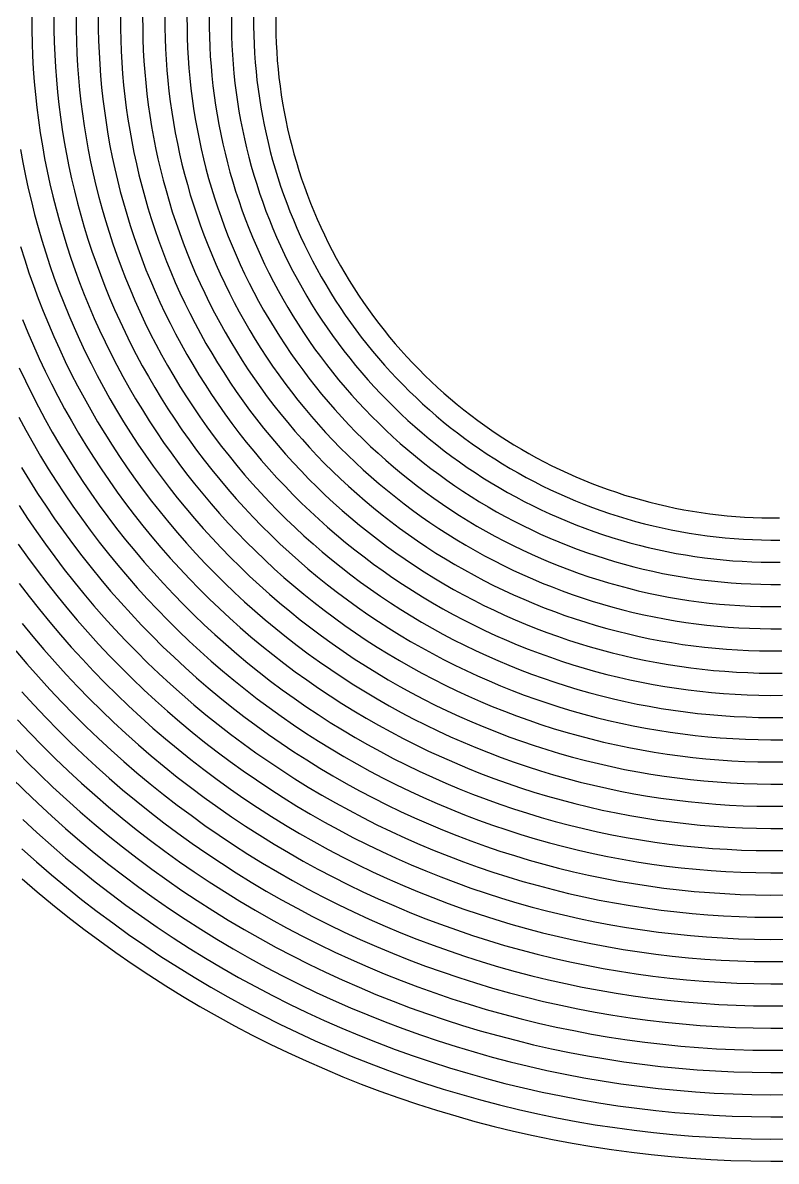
# Model space of a CAD drawing. Header units: metres. Extents: x -94 to 95, y -95 to 94.
# Drawn here: x -61.8 to 0.5, y -94.5 to -0.5 of the extents above; entities that cross this region are included whole.
import ezdxf

# ---------------------------------------------------------------- set-up
doc = ezdxf.new("R2010")
doc.units = ezdxf.units.M

msp = doc.modelspace()

# ---------------------------------------------------------------- linework, layer by layer
at = {"layer": 'SPIRAL'}
for points in [[(-61.083, 0), (-61.079, -1.066), (-61.056, -2.132), (-61.015, -3.198), (-60.955, -4.262), (-60.876, -5.326), (-60.779, -6.388), (-60.663, -7.449), (-60.529, -8.507), (-60.377, -9.563), (-60.205, -10.616), (-60.016, -11.666), (-59.808, -12.713), (-59.582, -13.756), (-59.338, -14.795), (-59.076, -15.829), (-58.795, -16.859), (-58.497, -17.884), (-58.181, -18.904), (-57.847, -19.918), (-57.495, -20.927), (-57.126, -21.929), (-56.739, -22.924), (-56.335, -23.913), (-55.914, -24.895), (-55.476, -25.869), (-55.02, -26.835), (-54.548, -27.794), (-54.059, -28.744), (-53.554, -29.685), (-53.032, -30.618), (-52.494, -31.542), (-51.94, -32.456), (-51.37, -33.36), (-50.784, -34.254), (-50.183, -35.138), (-49.566, -36.012), (-48.934, -36.874), (-48.287, -37.726), (-47.625, -38.566), (-46.949, -39.395), (-46.258, -40.211), (-45.553, -41.016), (-44.834, -41.808), (-44.101, -42.588), (-43.354, -43.354), (-42.595, -44.108), (-41.822, -44.849), (-41.036, -45.575), (-40.238, -46.289), (-39.427, -46.988), (-38.604, -47.673), (-37.77, -48.343), (-36.923, -48.999), (-36.066, -49.64), (-35.197, -50.266), (-34.317, -50.877), (-33.426, -51.472), (-32.526, -52.052), (-31.615, -52.616), (-30.694, -53.164), (-29.764, -53.696), (-28.825, -54.212), (-27.877, -54.712), (-26.92, -55.194), (-25.955, -55.66), (-24.982, -56.109), (-24, -56.542), (-23.012, -56.957), (-22.016, -57.354), (-21.014, -57.735), (-20.005, -58.097), (-18.989, -58.442), (-17.968, -58.77), (-16.941, -59.079), (-15.908, -59.371), (-14.871, -59.644), (-13.829, -59.9), (-12.783, -60.137), (-11.732, -60.356), (-10.678, -60.557), (-9.62, -60.739), (-8.559, -60.902), (-7.496, -61.048), (-6.43, -61.174), (-5.361, -61.282), (-4.292, -61.371), (-3.22, -61.442), (-2.147, -61.494), (-1.074, -61.527), (0, -61.542), (1.074, -61.537)], [(-59.25, 0), (-59.246, -1.034), (-59.224, -2.068), (-59.184, -3.102), (-59.126, -4.134), (-59.05, -5.166), (-58.956, -6.197), (-58.844, -7.225), (-58.714, -8.252), (-58.566, -9.276), (-58.4, -10.297), (-58.216, -11.316), (-58.015, -12.331), (-57.796, -13.343), (-57.559, -14.351), (-57.305, -15.355), (-57.033, -16.354), (-56.744, -17.348), (-56.437, -18.338), (-56.113, -19.321), (-55.772, -20.3), (-55.414, -21.272), (-55.04, -22.237), (-54.648, -23.197), (-54.239, -24.149), (-53.814, -25.094), (-53.373, -26.032), (-52.915, -26.961), (-52.441, -27.883), (-51.95, -28.797), (-51.444, -29.701), (-50.922, -30.597), (-50.385, -31.484), (-49.832, -32.361), (-49.264, -33.229), (-48.681, -34.087), (-48.083, -34.934), (-47.47, -35.771), (-46.842, -36.597), (-46.2, -37.412), (-45.544, -38.216), (-44.874, -39.008), (-44.19, -39.789), (-43.493, -40.558), (-42.782, -41.314), (-42.058, -42.058), (-41.321, -42.789), (-40.572, -43.508), (-39.81, -44.213), (-39.035, -44.905), (-38.249, -45.583), (-37.451, -46.248), (-36.641, -46.898), (-35.82, -47.535), (-34.988, -48.157), (-34.145, -48.764), (-33.292, -49.357), (-32.428, -49.935), (-31.554, -50.497), (-30.671, -51.045), (-29.778, -51.577), (-28.876, -52.093), (-27.964, -52.593), (-27.045, -53.078), (-26.116, -53.546), (-25.18, -53.999), (-24.236, -54.435), (-23.284, -54.854), (-22.325, -55.257), (-21.359, -55.643), (-20.387, -56.012), (-19.408, -56.364), (-18.423, -56.699), (-17.432, -57.017), (-16.435, -57.317), (-15.434, -57.6), (-14.428, -57.866), (-13.417, -58.114), (-12.401, -58.344), (-11.382, -58.556), (-10.359, -58.751), (-9.333, -58.928), (-8.304, -59.087), (-7.272, -59.228), (-6.238, -59.351), (-5.202, -59.456), (-4.164, -59.543), (-3.124, -59.611), (-2.083, -59.662), (-1.042, -59.694), (0, -59.708), (1.042, -59.704)], [(-57.417, 0), (-57.413, -1.002), (-57.392, -2.004), (-57.353, -3.006), (-57.297, -4.007), (-57.224, -5.006), (-57.133, -6.005), (-57.024, -7.002), (-56.898, -7.997), (-56.755, -8.989), (-56.595, -9.979), (-56.417, -10.966), (-56.222, -11.95), (-56.01, -12.931), (-55.78, -13.908), (-55.534, -14.88), (-55.271, -15.849), (-54.991, -16.812), (-54.694, -17.771), (-54.38, -18.725), (-54.05, -19.672), (-53.703, -20.615), (-53.34, -21.551), (-52.96, -22.48), (-52.564, -23.403), (-52.153, -24.319), (-51.725, -25.228), (-51.281, -26.129), (-50.822, -27.022), (-50.347, -27.908), (-49.857, -28.785), (-49.351, -29.653), (-48.83, -30.513), (-48.295, -31.363), (-47.744, -32.204), (-47.179, -33.035), (-46.599, -33.856), (-46.005, -34.668), (-45.397, -35.468), (-44.775, -36.258), (-44.14, -37.038), (-43.49, -37.806), (-42.828, -38.562), (-42.152, -39.307), (-41.463, -40.041), (-40.762, -40.762), (-40.048, -41.471), (-39.321, -42.167), (-38.583, -42.851), (-37.832, -43.521), (-37.07, -44.179), (-36.297, -44.823), (-35.512, -45.454), (-34.717, -46.071), (-33.91, -46.674), (-33.094, -47.262), (-32.266, -47.837), (-31.429, -48.397), (-30.583, -48.943), (-29.727, -49.473), (-28.861, -49.989), (-27.987, -50.489), (-27.104, -50.975), (-26.212, -51.444), (-25.313, -51.899), (-24.405, -52.337), (-23.49, -52.76), (-22.568, -53.166), (-21.638, -53.557), (-20.702, -53.931), (-19.76, -54.289), (-18.811, -54.63), (-17.856, -54.955), (-16.896, -55.263), (-15.93, -55.555), (-14.959, -55.829), (-13.984, -56.087), (-13.004, -56.327), (-12.02, -56.551), (-11.032, -56.757), (-10.041, -56.946), (-9.046, -57.117), (-8.049, -57.271), (-7.049, -57.408), (-6.046, -57.528), (-5.042, -57.629), (-4.036, -57.714), (-3.028, -57.78), (-2.019, -57.83), (-1.01, -57.861), (0, -57.875), (1.01, -57.871)], [(-55.583, 0), (-55.58, -0.97), (-55.56, -1.94), (-55.522, -2.91), (-55.468, -3.879), (-55.397, -4.847), (-55.309, -5.813), (-55.204, -6.778), (-55.083, -7.741), (-54.944, -8.702), (-54.789, -9.661), (-54.617, -10.616), (-54.428, -11.569), (-54.223, -12.518), (-54.001, -13.464), (-53.763, -14.406), (-53.508, -15.343), (-53.237, -16.276), (-52.95, -17.205), (-52.647, -18.128), (-52.327, -19.045), (-51.991, -19.958), (-51.64, -20.864), (-51.273, -21.764), (-50.89, -22.657), (-50.491, -23.544), (-50.077, -24.424), (-49.648, -25.297), (-49.203, -26.162), (-48.743, -27.019), (-48.269, -27.868), (-47.78, -28.709), (-47.276, -29.541), (-46.757, -30.364), (-46.224, -31.179), (-45.677, -31.984), (-45.116, -32.779), (-44.541, -33.564), (-43.953, -34.34), (-43.351, -35.105), (-42.735, -35.859), (-42.107, -36.603), (-41.465, -37.336), (-40.811, -38.057), (-40.144, -38.767), (-39.465, -39.465), (-38.774, -40.152), (-38.071, -40.826), (-37.356, -41.488), (-36.63, -42.138), (-35.892, -42.774), (-35.143, -43.398), (-34.384, -44.009), (-33.613, -44.606), (-32.833, -45.19), (-32.042, -45.761), (-31.241, -46.317), (-30.431, -46.86), (-29.611, -47.388), (-28.782, -47.902), (-27.944, -48.401), (-27.098, -48.886), (-26.243, -49.356), (-25.38, -49.811), (-24.509, -50.251), (-23.63, -50.676), (-22.744, -51.085), (-21.851, -51.479), (-20.952, -51.857), (-20.045, -52.22), (-19.133, -52.566), (-18.214, -52.897), (-17.29, -53.212), (-16.36, -53.51), (-15.425, -53.792), (-14.485, -54.058), (-13.54, -54.308), (-12.592, -54.541), (-11.639, -54.757), (-10.683, -54.957), (-9.723, -55.14), (-8.76, -55.306), (-7.794, -55.456), (-6.825, -55.589), (-5.855, -55.704), (-4.882, -55.803), (-3.908, -55.885), (-2.932, -55.95), (-1.955, -55.997), (-0.978, -56.028), (0, -56.042), (0.978, -56.038)], [(-53.75, 0), (-53.747, -0.938), (-53.727, -1.876), (-53.692, -2.814), (-53.639, -3.751), (-53.571, -4.687), (-53.486, -5.622), (-53.385, -6.555), (-53.267, -7.486), (-53.134, -8.416), (-52.984, -9.342), (-52.817, -10.267), (-52.635, -11.188), (-52.437, -12.106), (-52.223, -13.021), (-51.992, -13.931), (-51.746, -14.838), (-51.484, -15.74), (-51.206, -16.638), (-50.913, -17.531), (-50.604, -18.418), (-50.28, -19.301), (-49.94, -20.177), (-49.585, -21.048), (-49.215, -21.912), (-48.829, -22.77), (-48.429, -23.62), (-48.014, -24.464), (-47.584, -25.301), (-47.14, -26.13), (-46.681, -26.951), (-46.208, -27.765), (-45.721, -28.57), (-45.219, -29.366), (-44.704, -30.153), (-44.175, -30.932), (-43.633, -31.701), (-43.077, -32.461), (-42.508, -33.211), (-41.926, -33.951), (-41.331, -34.681), (-40.723, -35.4), (-40.103, -36.109), (-39.47, -36.807), (-38.826, -37.494), (-38.169, -38.169), (-37.501, -38.833), (-36.821, -39.485), (-36.129, -40.126), (-35.427, -40.754), (-34.714, -41.37), (-33.989, -41.973), (-33.255, -42.564), (-32.51, -43.142), (-31.755, -43.707), (-30.99, -44.259), (-30.216, -44.797), (-29.432, -45.322), (-28.64, -45.833), (-27.838, -46.33), (-27.028, -46.813), (-26.209, -47.283), (-25.382, -47.737), (-24.548, -48.177), (-23.705, -48.603), (-22.856, -49.014), (-21.999, -49.41), (-21.135, -49.791), (-20.265, -50.157), (-19.388, -50.508), (-18.506, -50.843), (-17.617, -51.163), (-16.723, -51.468), (-15.824, -51.757), (-14.919, -52.03), (-14.01, -52.287), (-13.097, -52.529), (-12.179, -52.754), (-11.258, -52.964), (-10.333, -53.157), (-9.404, -53.335), (-8.473, -53.496), (-7.539, -53.64), (-6.602, -53.769), (-5.663, -53.881), (-4.722, -53.977), (-3.78, -54.056), (-2.836, -54.119), (-1.891, -54.165), (-0.946, -54.195), (0, -54.208), (0.946, -54.205)], [(-51.917, 0), (-51.914, -0.906), (-51.895, -1.812), (-51.861, -2.718), (-51.811, -3.623), (-51.744, -4.527), (-51.663, -5.43), (-51.565, -6.331), (-51.452, -7.231), (-51.323, -8.129), (-51.178, -9.024), (-51.018, -9.917), (-50.842, -10.807), (-50.651, -11.694), (-50.444, -12.577), (-50.221, -13.457), (-49.984, -14.333), (-49.731, -15.204), (-49.463, -16.071), (-49.18, -16.934), (-48.881, -17.791), (-48.568, -18.644), (-48.24, -19.49), (-47.897, -20.331), (-47.54, -21.166), (-47.168, -21.995), (-46.781, -22.817), (-46.381, -23.632), (-45.966, -24.44), (-45.537, -25.241), (-45.093, -26.035), (-44.637, -26.82), (-44.166, -27.598), (-43.682, -28.367), (-43.184, -29.128), (-42.674, -29.88), (-42.15, -30.624), (-41.613, -31.358), (-41.063, -32.082), (-40.501, -32.797), (-39.927, -33.502), (-39.34, -34.197), (-38.741, -34.882), (-38.13, -35.556), (-37.507, -36.22), (-36.873, -36.873), (-36.227, -37.514), (-35.57, -38.144), (-34.903, -38.763), (-34.224, -39.37), (-33.535, -39.966), (-32.836, -40.549), (-32.126, -41.12), (-31.407, -41.678), (-30.677, -42.224), (-29.939, -42.757), (-29.191, -43.277), (-28.434, -43.784), (-27.668, -44.278), (-26.894, -44.759), (-26.111, -45.226), (-25.32, -45.679), (-24.522, -46.118), (-23.715, -46.544), (-22.902, -46.955), (-22.081, -47.352), (-21.253, -47.735), (-20.419, -48.104), (-19.578, -48.457), (-18.731, -48.796), (-17.878, -49.121), (-17.02, -49.43), (-16.156, -49.724), (-15.288, -50.004), (-14.414, -50.268), (-13.536, -50.517), (-12.653, -50.75), (-11.767, -50.968), (-10.877, -51.171), (-9.983, -51.358), (-9.086, -51.529), (-8.186, -51.685), (-7.284, -51.825), (-6.379, -51.949), (-5.471, -52.058), (-4.563, -52.15), (-3.652, -52.227), (-2.74, -52.288), (-1.828, -52.333), (-0.914, -52.362), (0, -52.375), (0.914, -52.372)], [(-50.083, 0), (-50.081, -0.874), (-50.063, -1.748), (-50.03, -2.622), (-49.982, -3.495), (-49.918, -4.367), (-49.839, -5.238), (-49.745, -6.108), (-49.636, -6.976), (-49.512, -7.842), (-49.373, -8.706), (-49.218, -9.567), (-49.049, -10.426), (-48.864, -11.281), (-48.665, -12.134), (-48.451, -12.982), (-48.222, -13.827), (-47.978, -14.668), (-47.719, -15.505), (-47.446, -16.337), (-47.159, -17.164), (-46.857, -17.987), (-46.54, -18.804), (-46.21, -19.615), (-45.865, -20.42), (-45.506, -21.22), (-45.134, -22.013), (-44.747, -22.8), (-44.347, -23.58), (-43.933, -24.352), (-43.506, -25.118), (-43.065, -25.876), (-42.611, -26.626), (-42.144, -27.369), (-41.665, -28.103), (-41.172, -28.829), (-40.667, -29.546), (-40.149, -30.254), (-39.619, -30.954), (-39.076, -31.643), (-38.522, -32.324), (-37.956, -32.995), (-37.378, -33.655), (-36.789, -34.306), (-36.188, -34.946), (-35.576, -35.576), (-34.954, -36.195), (-34.32, -36.804), (-33.676, -37.401), (-33.021, -37.987), (-32.357, -38.561), (-31.682, -39.124), (-30.997, -39.675), (-30.303, -40.214), (-29.6, -40.741), (-28.887, -41.255), (-28.166, -41.757), (-27.435, -42.247), (-26.697, -42.724), (-25.95, -43.187), (-25.194, -43.638), (-24.431, -44.076), (-23.661, -44.5), (-22.883, -44.91), (-22.098, -45.308), (-21.306, -45.691), (-20.507, -46.06), (-19.702, -46.416), (-18.891, -46.758), (-18.074, -47.085), (-17.251, -47.398), (-16.423, -47.697), (-15.59, -47.981), (-14.752, -48.25), (-13.909, -48.505), (-13.061, -48.746), (-12.21, -48.971), (-11.355, -49.182), (-10.495, -49.377), (-9.633, -49.558), (-8.768, -49.724), (-7.899, -49.874), (-7.028, -50.009), (-6.155, -50.13), (-5.28, -50.234), (-4.403, -50.324), (-3.524, -50.398), (-2.644, -50.457), (-1.764, -50.501), (-0.882, -50.529), (0, -50.542), (0.882, -50.539)], [(-48.25, 0), (-48.248, -0.842), (-48.231, -1.684), (-48.199, -2.526), (-48.153, -3.367), (-48.092, -4.207), (-48.016, -5.047), (-47.926, -5.885), (-47.821, -6.721), (-47.701, -7.555), (-47.567, -8.387), (-47.419, -9.217), (-47.255, -10.044), (-47.078, -10.869), (-46.886, -11.69), (-46.68, -12.508), (-46.459, -13.322), (-46.224, -14.132), (-45.976, -14.938), (-45.713, -15.74), (-45.436, -16.537), (-45.145, -17.33), (-44.84, -18.117), (-44.522, -18.899), (-44.19, -19.675), (-43.845, -20.445), (-43.486, -21.209), (-43.114, -21.967), (-42.728, -22.719), (-42.33, -23.464), (-41.918, -24.201), (-41.494, -24.932), (-41.057, -25.655), (-40.607, -26.37), (-40.145, -27.078), (-39.67, -27.777), (-39.183, -28.468), (-38.685, -29.151), (-38.174, -29.825), (-37.652, -30.49), (-37.118, -31.145), (-36.572, -31.792), (-36.016, -32.429), (-35.448, -33.056), (-34.869, -33.673), (-34.28, -34.28), (-33.68, -34.877), (-33.07, -35.463), (-32.449, -36.038), (-31.819, -36.603), (-31.178, -37.157), (-30.528, -37.699), (-29.869, -38.23), (-29.2, -38.75), (-28.522, -39.258), (-27.836, -39.754), (-27.141, -40.237), (-26.437, -40.709), (-25.725, -41.169), (-25.005, -41.616), (-24.278, -42.05), (-23.543, -42.472), (-22.8, -42.881), (-22.051, -43.277), (-21.294, -43.66), (-20.531, -44.029), (-19.762, -44.386), (-18.986, -44.728), (-18.204, -45.058), (-17.417, -45.373), (-16.624, -45.675), (-15.826, -45.963), (-15.023, -46.237), (-14.216, -46.497), (-13.403, -46.743), (-12.587, -46.975), (-11.766, -47.192), (-10.942, -47.395), (-10.114, -47.584), (-9.283, -47.758), (-8.449, -47.918), (-7.612, -48.063), (-6.773, -48.194), (-5.932, -48.31), (-5.088, -48.411), (-4.243, -48.498), (-3.396, -48.569), (-2.548, -48.626), (-1.7, -48.668), (-0.85, -48.696), (0, -48.708), (0.85, -48.706)], [(-46.417, 0), (-46.415, -0.81), (-46.399, -1.62), (-46.368, -2.43), (-46.324, -3.239), (-46.265, -4.048), (-46.193, -4.855), (-46.106, -5.661), (-46.005, -6.466), (-45.89, -7.268), (-45.762, -8.069), (-45.619, -8.867), (-45.462, -9.663), (-45.292, -10.456), (-45.107, -11.246), (-44.909, -12.033), (-44.697, -12.817), (-44.471, -13.596), (-44.232, -14.372), (-43.979, -15.143), (-43.713, -15.91), (-43.434, -16.673), (-43.141, -17.43), (-42.835, -18.182), (-42.515, -18.929), (-42.183, -19.67), (-41.838, -20.406), (-41.48, -21.135), (-41.109, -21.858), (-40.726, -22.575), (-40.33, -23.285), (-39.922, -23.988), (-39.502, -24.683), (-39.069, -25.372), (-38.625, -26.053), (-38.168, -26.726), (-37.7, -27.391), (-37.22, -28.048), (-36.729, -28.696), (-36.227, -29.336), (-35.713, -29.967), (-35.189, -30.589), (-34.653, -31.202), (-34.107, -31.805), (-33.551, -32.399), (-32.984, -32.984), (-32.406, -33.558), (-31.819, -34.122), (-31.222, -34.676), (-30.616, -35.219), (-30, -35.752), (-29.374, -36.274), (-28.74, -36.786), (-28.097, -37.286), (-27.445, -37.774), (-26.784, -38.252), (-26.115, -38.718), (-25.438, -39.172), (-24.754, -39.614), (-24.061, -40.044), (-23.361, -40.463), (-22.654, -40.869), (-21.94, -41.262), (-21.218, -41.643), (-20.491, -42.012), (-19.756, -42.368), (-19.016, -42.711), (-18.27, -43.041), (-17.518, -43.358), (-16.76, -43.662), (-15.997, -43.952), (-15.23, -44.23), (-14.457, -44.494), (-13.68, -44.744), (-12.898, -44.981), (-12.112, -45.204), (-11.323, -45.413), (-10.53, -45.609), (-9.733, -45.791), (-8.933, -45.959), (-8.131, -46.113), (-7.326, -46.253), (-6.518, -46.378), (-5.708, -46.49), (-4.897, -46.588), (-4.083, -46.671), (-3.268, -46.74), (-2.452, -46.796), (-1.636, -46.836), (-0.818, -46.863), (0, -46.875), (0.818, -46.873)], [(-44.583, 0), (-44.582, -0.778), (-44.566, -1.556), (-44.537, -2.334), (-44.495, -3.111), (-44.439, -3.888), (-44.369, -4.663), (-44.286, -5.438), (-44.19, -6.21), (-44.08, -6.982), (-43.956, -7.751), (-43.819, -8.518), (-43.669, -9.282), (-43.505, -10.044), (-43.328, -10.803), (-43.138, -11.559), (-42.935, -12.311), (-42.718, -13.06), (-42.488, -13.805), (-42.246, -14.546), (-41.99, -15.283), (-41.722, -16.016), (-41.441, -16.743), (-41.147, -17.466), (-40.841, -18.183), (-40.522, -18.896), (-40.19, -19.602), (-39.847, -20.303), (-39.491, -20.998), (-39.123, -21.686), (-38.743, -22.368), (-38.351, -23.043), (-37.947, -23.712), (-37.532, -24.373), (-37.105, -25.028), (-36.667, -25.674), (-36.217, -26.313), (-35.756, -26.944), (-35.285, -27.567), (-34.802, -28.182), (-34.309, -28.789), (-33.805, -29.386), (-33.291, -29.975), (-32.766, -30.555), (-32.232, -31.126), (-31.687, -31.687), (-31.133, -32.239), (-30.569, -32.781), (-29.996, -33.314), (-29.413, -33.836), (-28.821, -34.348), (-28.221, -34.85), (-27.611, -35.341), (-26.993, -35.821), (-26.367, -36.291), (-25.733, -36.75), (-25.09, -37.198), (-24.44, -37.634), (-23.782, -38.059), (-23.117, -38.473), (-22.444, -38.875), (-21.765, -39.265), (-21.079, -39.644), (-20.386, -40.01), (-19.687, -40.364), (-18.982, -40.706), (-18.27, -41.036), (-17.553, -41.353), (-16.831, -41.658), (-16.103, -41.95), (-15.37, -42.23), (-14.633, -42.496), (-13.89, -42.75), (-13.144, -42.991), (-12.393, -43.219), (-11.638, -43.433), (-10.879, -43.635), (-10.117, -43.823), (-9.352, -43.998), (-8.584, -44.159), (-7.813, -44.307), (-7.039, -44.442), (-6.263, -44.563), (-5.485, -44.671), (-4.705, -44.765), (-3.923, -44.845), (-3.141, -44.912), (-2.356, -44.965), (-1.572, -45.004), (-0.786, -45.03), (0, -45.042), (0.786, -45.04)], [(-42.75, 0), (-42.749, -0.746), (-42.734, -1.492), (-42.707, -2.238), (-42.666, -2.984), (-42.613, -3.728), (-42.546, -4.472), (-42.467, -5.214), (-42.374, -5.955), (-42.269, -6.695), (-42.151, -7.432), (-42.02, -8.168), (-41.876, -8.901), (-41.719, -9.632), (-41.549, -10.359), (-41.367, -11.084), (-41.172, -11.806), (-40.965, -12.524), (-40.745, -13.239), (-40.512, -13.95), (-40.268, -14.656), (-40.01, -15.359), (-39.741, -16.056), (-39.459, -16.75), (-39.166, -17.438), (-38.86, -18.121), (-38.542, -18.798), (-38.213, -19.471), (-37.872, -20.137), (-37.519, -20.797), (-37.155, -21.451), (-36.779, -22.099), (-36.392, -22.74), (-35.994, -23.375), (-35.585, -24.002), (-35.165, -24.623), (-34.734, -25.236), (-34.292, -25.841), (-33.84, -26.439), (-33.377, -27.028), (-32.904, -27.61), (-32.421, -28.184), (-31.928, -28.748), (-31.426, -29.305), (-30.913, -29.852), (-30.391, -30.391), (-29.859, -30.92), (-29.319, -31.44), (-28.769, -31.951), (-28.21, -32.452), (-27.643, -32.943), (-27.067, -33.425), (-26.483, -33.896), (-25.89, -34.357), (-25.289, -34.808), (-24.681, -35.248), (-24.065, -35.678), (-23.441, -36.097), (-22.811, -36.505), (-22.173, -36.901), (-21.528, -37.287), (-20.876, -37.662), (-20.218, -38.025), (-19.554, -38.376), (-18.883, -38.716), (-18.207, -39.045), (-17.525, -39.361), (-16.837, -39.666), (-16.144, -39.958), (-15.446, -40.239), (-14.743, -40.507), (-14.036, -40.763), (-13.324, -41.006), (-12.608, -41.238), (-11.887, -41.456), (-11.163, -41.662), (-10.436, -41.856), (-9.705, -42.036), (-8.971, -42.204), (-8.234, -42.359), (-7.494, -42.502), (-6.752, -42.631), (-6.008, -42.747), (-5.261, -42.851), (-4.513, -42.941), (-3.764, -43.019), (-3.013, -43.083), (-2.261, -43.134), (-1.508, -43.172), (-0.754, -43.197), (0, -43.208), (0.754, -43.207)], [(-40.917, 0), (-40.916, -0.714), (-40.902, -1.428), (-40.876, -2.142), (-40.837, -2.856), (-40.786, -3.568), (-40.723, -4.28), (-40.647, -4.991), (-40.559, -5.7), (-40.458, -6.408), (-40.345, -7.114), (-40.22, -7.818), (-40.082, -8.52), (-39.932, -9.219), (-39.77, -9.916), (-39.596, -10.61), (-39.41, -11.301), (-39.212, -11.988), (-39.001, -12.672), (-38.779, -13.353), (-38.545, -14.029), (-38.299, -14.702), (-38.041, -15.37), (-37.772, -16.033), (-37.491, -16.692), (-37.198, -17.346), (-36.895, -17.995), (-36.58, -18.638), (-36.253, -19.276), (-35.916, -19.908), (-35.567, -20.535), (-35.208, -21.155), (-34.838, -21.769), (-34.457, -22.376), (-34.065, -22.977), (-33.663, -23.571), (-33.251, -24.158), (-32.828, -24.738), (-32.395, -25.31), (-31.953, -25.875), (-31.5, -26.432), (-31.038, -26.981), (-30.566, -27.522), (-30.085, -28.054), (-29.594, -28.579), (-29.094, -29.094), (-28.586, -29.601), (-28.068, -30.1), (-27.542, -30.589), (-27.007, -31.069), (-26.464, -31.539), (-25.913, -32), (-25.354, -32.451), (-24.787, -32.893), (-24.212, -33.325), (-23.629, -33.746), (-23.04, -34.158), (-22.443, -34.559), (-21.839, -34.95), (-21.228, -35.33), (-20.611, -35.699), (-19.987, -36.058), (-19.357, -36.406), (-18.721, -36.743), (-18.08, -37.069), (-17.432, -37.383), (-16.779, -37.686), (-16.121, -37.978), (-15.457, -38.258), (-14.789, -38.527), (-14.116, -38.784), (-13.439, -39.029), (-12.757, -39.263), (-12.072, -39.484), (-11.382, -39.694), (-10.689, -39.891), (-9.992, -40.077), (-9.292, -40.25), (-8.59, -40.411), (-7.884, -40.56), (-7.176, -40.696), (-6.465, -40.82), (-5.753, -40.932), (-5.038, -41.031), (-4.322, -41.118), (-3.604, -41.192), (-2.885, -41.254), (-2.165, -41.303), (-1.444, -41.34), (-0.722, -41.364), (0, -41.375), (0.722, -41.374)], [(-62.011, -10.934), (-61.816, -12.016), (-61.602, -13.094), (-61.369, -14.168), (-61.117, -15.238), (-60.847, -16.304), (-60.558, -17.365), (-60.25, -18.42), (-59.924, -19.471), (-59.58, -20.515), (-59.218, -21.554), (-58.838, -22.586), (-58.439, -23.611), (-58.023, -24.629), (-57.589, -25.64), (-57.137, -26.644), (-56.668, -27.639), (-56.182, -28.626), (-55.678, -29.605), (-55.157, -30.574), (-54.62, -31.535), (-54.065, -32.486), (-53.495, -33.427), (-52.907, -34.358), (-52.304, -35.279), (-51.684, -36.19), (-51.049, -37.089), (-50.398, -37.978), (-49.732, -38.855), (-49.05, -39.72), (-48.353, -40.573), (-47.641, -41.414), (-46.915, -42.243), (-46.174, -43.058), (-45.42, -43.861), (-44.651, -44.651), (-43.868, -45.427), (-43.072, -46.189), (-42.263, -46.938), (-41.441, -47.672), (-40.606, -48.392), (-39.758, -49.097), (-38.898, -49.788), (-38.027, -50.463), (-37.143, -51.123), (-36.248, -51.768), (-35.342, -52.397), (-34.425, -53.01), (-33.497, -53.607), (-32.559, -54.188), (-31.611, -54.752), (-30.653, -55.3), (-29.686, -55.831), (-28.709, -56.345), (-27.724, -56.842), (-26.73, -57.322), (-25.727, -57.784), (-24.717, -58.229), (-23.699, -58.656), (-22.673, -59.066), (-21.641, -59.457), (-20.601, -59.831), (-19.556, -60.186), (-18.504, -60.523), (-17.446, -60.842), (-16.383, -61.142), (-15.315, -61.423), (-14.241, -61.686), (-13.164, -61.93), (-12.082, -62.156), (-10.996, -62.362), (-9.907, -62.549), (-8.814, -62.718), (-7.719, -62.867), (-6.621, -62.997), (-5.521, -63.108), (-4.419, -63.2), (-3.316, -63.273), (-2.211, -63.326), (-1.106, -63.36), (0, -63.375), (1.106, -63.37)], [(-62.004, -18.956), (-61.668, -20.037), (-61.314, -21.112), (-60.941, -22.181), (-60.549, -23.243), (-60.139, -24.298), (-59.711, -25.346), (-59.264, -26.386), (-58.799, -27.418), (-58.316, -28.443), (-57.815, -29.458), (-57.297, -30.465), (-56.761, -31.463), (-56.207, -32.451), (-55.637, -33.43), (-55.049, -34.399), (-54.445, -35.357), (-53.824, -36.305), (-53.186, -37.241), (-52.532, -38.167), (-51.862, -39.081), (-51.176, -39.983), (-50.475, -40.873), (-49.757, -41.751), (-49.025, -42.617), (-48.278, -43.469), (-47.515, -44.309), (-46.738, -45.135), (-45.947, -45.947), (-45.142, -46.746), (-44.323, -47.53), (-43.49, -48.3), (-42.644, -49.056), (-41.784, -49.796), (-40.912, -50.522), (-40.027, -51.232), (-39.13, -51.927), (-38.221, -52.606), (-37.3, -53.27), (-36.367, -53.917), (-35.423, -54.547), (-34.469, -55.162), (-33.503, -55.759), (-32.528, -56.34), (-31.542, -56.903), (-30.547, -57.45), (-29.542, -57.979), (-28.527, -58.49), (-27.504, -58.983), (-26.473, -59.459), (-25.433, -59.917), (-24.386, -60.356), (-23.33, -60.777), (-22.268, -61.18), (-21.198, -61.564), (-20.122, -61.93), (-19.04, -62.276), (-17.951, -62.604), (-16.857, -62.913), (-15.758, -63.202), (-14.654, -63.473), (-13.545, -63.724), (-12.432, -63.955), (-11.314, -64.168), (-10.194, -64.36), (-9.07, -64.533), (-7.943, -64.687), (-6.813, -64.821), (-5.681, -64.935), (-4.547, -65.029), (-3.412, -65.104), (-2.275, -65.158), (-1.138, -65.193), (0, -65.208), (1.138, -65.203)], [(-61.839, -24.985), (-61.398, -26.062), (-60.939, -27.132), (-60.46, -28.193), (-59.964, -29.246), (-59.449, -30.291), (-58.915, -31.326), (-58.364, -32.352), (-57.795, -33.368), (-57.208, -34.374), (-56.604, -35.37), (-55.982, -36.355), (-55.344, -37.33), (-54.688, -38.293), (-54.015, -39.244), (-53.326, -40.184), (-52.621, -41.112), (-51.899, -42.027), (-51.162, -42.93), (-50.409, -43.82), (-49.64, -44.696), (-48.856, -45.559), (-48.057, -46.408), (-47.244, -47.244), (-46.415, -48.065), (-45.573, -48.871), (-44.717, -49.663), (-43.846, -50.439), (-42.963, -51.201), (-42.066, -51.947), (-41.156, -52.677), (-40.233, -53.391), (-39.298, -54.09), (-38.351, -54.771), (-37.392, -55.437), (-36.422, -56.085), (-35.44, -56.716), (-34.448, -57.331), (-33.444, -57.927), (-32.431, -58.507), (-31.407, -59.068), (-30.374, -59.612), (-29.331, -60.138), (-28.279, -60.645), (-27.219, -61.134), (-26.149, -61.604), (-25.072, -62.056), (-23.987, -62.489), (-22.895, -62.903), (-21.795, -63.298), (-20.689, -63.673), (-19.576, -64.029), (-18.457, -64.366), (-17.332, -64.683), (-16.202, -64.981), (-15.066, -65.259), (-13.926, -65.517), (-12.781, -65.755), (-11.633, -65.973), (-10.48, -66.171), (-9.325, -66.349), (-8.166, -66.507), (-7.005, -66.644), (-5.841, -66.761), (-4.675, -66.858), (-3.508, -66.935), (-2.339, -66.991), (-1.17, -67.026), (0, -67.042), (1.17, -67.037)], [(-62.122, -28.968), (-61.611, -30.05), (-61.082, -31.123), (-60.534, -32.187), (-59.968, -33.241), (-59.383, -34.285), (-58.78, -35.318), (-58.159, -36.342), (-57.52, -37.354), (-56.864, -38.355), (-56.19, -39.344), (-55.499, -40.322), (-54.79, -41.288), (-54.066, -42.241), (-53.324, -43.181), (-52.566, -44.108), (-51.792, -45.022), (-51.002, -45.923), (-50.197, -46.809), (-49.376, -47.682), (-48.54, -48.54), (-47.689, -49.383), (-46.823, -50.212), (-45.943, -51.025), (-45.049, -51.823), (-44.141, -52.605), (-43.219, -53.372), (-42.285, -54.122), (-41.337, -54.856), (-40.376, -55.573), (-39.403, -56.273), (-38.418, -56.956), (-37.42, -57.622), (-36.412, -58.271), (-35.392, -58.902), (-34.361, -59.515), (-33.32, -60.11), (-32.268, -60.687), (-31.206, -61.246), (-30.135, -61.785), (-29.054, -62.307), (-27.964, -62.809), (-26.866, -63.292), (-25.759, -63.756), (-24.644, -64.201), (-23.522, -64.626), (-22.392, -65.031), (-21.255, -65.417), (-20.112, -65.783), (-18.962, -66.129), (-17.806, -66.454), (-16.645, -66.76), (-15.479, -67.045), (-14.307, -67.31), (-13.131, -67.555), (-11.951, -67.778), (-10.767, -67.982), (-9.58, -68.164), (-8.389, -68.326), (-7.196, -68.467), (-6.001, -68.588), (-4.803, -68.687), (-3.604, -68.765), (-2.403, -68.823), (-1.202, -68.859), (0, -68.875), (1.202, -68.87)], [(-62.153, -33.047), (-61.571, -34.129), (-60.971, -35.201), (-60.351, -36.263), (-59.714, -37.313), (-59.058, -38.352), (-58.383, -39.38), (-57.691, -40.396), (-56.982, -41.4), (-56.255, -42.391), (-55.51, -43.369), (-54.749, -44.335), (-53.971, -45.287), (-53.176, -46.225), (-52.365, -47.15), (-51.538, -48.06), (-50.695, -48.955), (-49.836, -49.836), (-48.962, -50.702), (-48.074, -51.553), (-47.17, -52.388), (-46.252, -53.207), (-45.32, -54.01), (-44.373, -54.796), (-43.413, -55.566), (-42.44, -56.32), (-41.454, -57.056), (-40.454, -57.775), (-39.443, -58.476), (-38.419, -59.16), (-37.383, -59.826), (-36.336, -60.474), (-35.278, -61.103), (-34.208, -61.714), (-33.129, -62.306), (-32.038, -62.879), (-30.938, -63.433), (-29.829, -63.968), (-28.71, -64.484), (-27.582, -64.98), (-26.446, -65.456), (-25.301, -65.912), (-24.149, -66.348), (-22.989, -66.765), (-21.822, -67.16), (-20.648, -67.536), (-19.467, -67.891), (-18.281, -68.225), (-17.089, -68.539), (-15.891, -68.832), (-14.688, -69.103), (-13.481, -69.354), (-12.27, -69.584), (-11.054, -69.793), (-9.835, -69.98), (-8.613, -70.146), (-7.388, -70.291), (-6.16, -70.414), (-4.931, -70.516), (-3.7, -70.596), (-2.467, -70.655), (-1.234, -70.692), (0, -70.708), (1.234, -70.703)], [(-61.923, -37.207), (-61.268, -38.285), (-60.595, -39.351), (-59.903, -40.405), (-59.193, -41.448), (-58.465, -42.477), (-57.719, -43.494), (-56.955, -44.498), (-56.174, -45.489), (-55.375, -46.465), (-54.56, -47.428), (-53.727, -48.376), (-52.879, -49.31), (-52.014, -50.229), (-51.133, -51.133), (-50.236, -52.021), (-49.324, -52.893), (-48.397, -53.75), (-47.455, -54.59), (-46.498, -55.414), (-45.527, -56.221), (-44.542, -57.011), (-43.543, -57.784), (-42.531, -58.539), (-41.506, -59.277), (-40.468, -59.996), (-39.417, -60.698), (-38.355, -61.381), (-37.28, -62.045), (-36.194, -62.691), (-35.097, -63.317), (-33.989, -63.925), (-32.871, -64.513), (-31.742, -65.081), (-30.604, -65.63), (-29.456, -66.158), (-28.299, -66.667), (-27.133, -67.156), (-25.958, -67.624), (-24.776, -68.071), (-23.586, -68.498), (-22.388, -68.904), (-21.184, -69.289), (-19.973, -69.653), (-18.755, -69.996), (-17.532, -70.318), (-16.303, -70.618), (-15.07, -70.897), (-13.831, -71.154), (-12.588, -71.389), (-11.341, -71.603), (-10.09, -71.795), (-8.836, -71.966), (-7.579, -72.114), (-6.32, -72.24), (-5.059, -72.345), (-3.796, -72.427), (-2.531, -72.487), (-1.266, -72.526), (0, -72.542), (1.266, -72.536)], [(-62.133, -40.349), (-61.423, -41.43), (-60.695, -42.499), (-59.948, -43.555), (-59.183, -44.598), (-58.4, -45.627), (-57.598, -46.642), (-56.779, -47.644), (-55.943, -48.631), (-55.09, -49.603), (-54.219, -50.56), (-53.332, -51.502), (-52.429, -52.429), (-51.51, -53.34), (-50.574, -54.234), (-49.623, -55.112), (-48.657, -55.974), (-47.676, -56.819), (-46.681, -57.646), (-45.671, -58.456), (-44.647, -59.248), (-43.609, -60.022), (-42.558, -60.778), (-41.493, -61.516), (-40.416, -62.235), (-39.326, -62.935), (-38.225, -63.616), (-37.111, -64.278), (-35.986, -64.921), (-34.85, -65.543), (-33.703, -66.146), (-32.546, -66.729), (-31.378, -67.291), (-30.201, -67.833), (-29.015, -68.355), (-27.819, -68.855), (-26.615, -69.335), (-25.403, -69.794), (-24.183, -70.231), (-22.955, -70.648), (-21.72, -71.042), (-20.478, -71.416), (-19.23, -71.767), (-17.976, -72.097), (-16.716, -72.404), (-15.451, -72.69), (-14.181, -72.954), (-12.906, -73.195), (-11.628, -73.414), (-10.345, -73.611), (-9.06, -73.785), (-7.771, -73.937), (-6.48, -74.067), (-5.187, -74.174), (-3.892, -74.258), (-2.595, -74.32), (-1.298, -74.359), (0, -74.375), (1.298, -74.369)], [(-62.197, -43.551), (-61.431, -44.632), (-60.647, -45.701), (-59.844, -46.755), (-59.023, -47.796), (-58.184, -48.822), (-57.327, -49.833), (-56.452, -50.83), (-55.56, -51.811), (-54.651, -52.776), (-53.725, -53.725), (-52.783, -54.659), (-51.825, -55.575), (-50.85, -56.475), (-49.86, -57.358), (-48.855, -58.223), (-47.834, -59.071), (-46.799, -59.9), (-45.75, -60.712), (-44.686, -61.506), (-43.609, -62.28), (-42.518, -63.036), (-41.415, -63.773), (-40.298, -64.49), (-39.169, -65.188), (-38.028, -65.866), (-36.875, -66.524), (-35.711, -67.162), (-34.535, -67.78), (-33.349, -68.377), (-32.153, -68.953), (-30.947, -69.508), (-29.731, -70.042), (-28.506, -70.555), (-27.272, -71.047), (-26.03, -71.517), (-24.78, -71.965), (-23.521, -72.391), (-22.256, -72.796), (-20.983, -73.178), (-19.704, -73.538), (-18.419, -73.875), (-17.128, -74.191), (-15.832, -74.483), (-14.531, -74.753), (-13.225, -75), (-11.914, -75.225), (-10.6, -75.426), (-9.283, -75.605), (-7.963, -75.76), (-6.64, -75.893), (-5.315, -76.002), (-3.988, -76.089), (-2.659, -76.152), (-1.33, -76.192), (0, -76.208), (1.33, -76.202)], [(-62.111, -46.804), (-61.289, -47.884), (-60.448, -48.95), (-59.588, -50.001), (-58.71, -51.036), (-57.815, -52.057), (-56.901, -53.061), (-55.97, -54.05), (-55.022, -55.022), (-54.057, -55.977), (-53.075, -56.916), (-52.077, -57.837), (-51.063, -58.741), (-50.033, -59.627), (-48.988, -60.495), (-47.928, -61.345), (-46.853, -62.176), (-45.764, -62.989), (-44.661, -63.782), (-43.544, -64.556), (-42.413, -65.31), (-41.269, -66.045), (-40.113, -66.759), (-38.944, -67.454), (-37.764, -68.128), (-36.571, -68.781), (-35.368, -69.413), (-34.153, -70.024), (-32.928, -70.614), (-31.693, -71.183), (-30.448, -71.73), (-29.193, -72.255), (-27.929, -72.758), (-26.657, -73.239), (-25.376, -73.698), (-24.088, -74.135), (-22.792, -74.549), (-21.489, -74.94), (-20.179, -75.309), (-18.863, -75.654), (-17.541, -75.977), (-16.213, -76.276), (-14.88, -76.553), (-13.543, -76.806), (-12.201, -77.036), (-10.856, -77.242), (-9.507, -77.425), (-8.154, -77.584), (-6.8, -77.719), (-5.442, -77.831), (-4.084, -77.919), (-2.723, -77.984), (-1.362, -78.025), (0, -78.042), (1.362, -78.035)], [(-61.873, -50.104), (-60.993, -51.179), (-60.094, -52.239), (-59.177, -53.283), (-58.242, -54.311), (-57.289, -55.323), (-56.318, -56.318), (-55.33, -57.296), (-54.325, -58.257), (-53.304, -59.2), (-52.266, -60.125), (-51.212, -61.032), (-50.142, -61.92), (-49.057, -62.79), (-47.957, -63.641), (-46.842, -64.472), (-45.712, -65.284), (-44.569, -66.076), (-43.412, -66.848), (-42.241, -67.6), (-41.057, -68.331), (-39.861, -69.041), (-38.653, -69.731), (-37.432, -70.4), (-36.2, -71.047), (-34.957, -71.672), (-33.703, -72.276), (-32.438, -72.858), (-31.164, -73.418), (-29.88, -73.955), (-28.586, -74.47), (-27.284, -74.962), (-25.973, -75.432), (-24.654, -75.878), (-23.328, -76.302), (-21.994, -76.702), (-20.653, -77.08), (-19.306, -77.433), (-17.953, -77.763), (-16.594, -78.07), (-15.23, -78.352), (-13.861, -78.611), (-12.488, -78.846), (-11.111, -79.057), (-9.73, -79.244), (-8.346, -79.407), (-6.959, -79.546), (-5.57, -79.66), (-4.18, -79.75), (-2.787, -79.816), (-1.394, -79.858), (0, -79.875), (1.394, -79.868)], [(-62.397, -52.357), (-61.478, -53.442), (-60.539, -54.51), (-59.583, -55.562), (-58.608, -56.597), (-57.614, -57.614), (-56.604, -58.615), (-55.576, -59.598), (-54.53, -60.562), (-53.469, -61.508), (-52.39, -62.436), (-51.296, -63.345), (-50.186, -64.235), (-49.06, -65.105), (-47.919, -65.955), (-46.764, -66.786), (-45.594, -67.596), (-44.41, -68.385), (-43.212, -69.154), (-42.002, -69.902), (-40.778, -70.629), (-39.541, -71.335), (-38.293, -72.018), (-37.032, -72.68), (-35.761, -73.32), (-34.478, -73.938), (-33.184, -74.533), (-31.88, -75.105), (-30.567, -75.655), (-29.243, -76.181), (-27.911, -76.685), (-26.57, -77.165), (-25.221, -77.622), (-23.864, -78.055), (-22.499, -78.465), (-21.128, -78.85), (-19.75, -79.212), (-18.365, -79.55), (-16.975, -79.863), (-15.58, -80.152), (-14.18, -80.417), (-12.775, -80.657), (-11.366, -80.873), (-9.953, -81.064), (-8.538, -81.23), (-7.119, -81.372), (-5.698, -81.489), (-4.275, -81.581), (-2.851, -81.648), (-1.426, -81.691), (0, -81.708), (1.426, -81.701)], [(-61.902, -55.737), (-60.923, -56.812), (-59.926, -57.87), (-58.911, -58.911), (-57.877, -59.934), (-56.826, -60.938), (-55.757, -61.925), (-54.671, -62.892), (-53.569, -63.841), (-52.449, -64.77), (-51.314, -65.679), (-50.163, -66.569), (-48.997, -67.438), (-47.815, -68.287), (-46.619, -69.116), (-45.409, -69.923), (-44.184, -70.709), (-42.946, -71.474), (-41.694, -72.217), (-40.43, -72.938), (-39.153, -73.637), (-37.865, -74.314), (-36.564, -74.968), (-35.252, -75.599), (-33.93, -76.207), (-32.597, -76.793), (-31.253, -77.355), (-29.9, -77.893), (-28.538, -78.408), (-27.167, -78.899), (-25.787, -79.366), (-24.4, -79.809), (-23.005, -80.227), (-21.602, -80.621), (-20.193, -80.991), (-18.778, -81.336), (-17.357, -81.656), (-15.93, -81.952), (-14.498, -82.222), (-13.062, -82.468), (-11.621, -82.688), (-10.177, -82.884), (-8.729, -83.054), (-7.279, -83.198), (-5.826, -83.318), (-4.371, -83.412), (-2.915, -83.481), (-1.458, -83.524), (0, -83.542), (1.458, -83.534)], [(-62.264, -58.062), (-61.245, -59.144), (-60.207, -60.207), (-59.151, -61.252), (-58.076, -62.279), (-56.984, -63.287), (-55.874, -64.276), (-54.747, -65.245), (-53.603, -66.194), (-52.443, -67.124), (-51.267, -68.033), (-50.074, -68.922), (-48.867, -69.789), (-47.644, -70.636), (-46.407, -71.461), (-45.155, -72.264), (-43.89, -73.045), (-42.611, -73.805), (-41.319, -74.541), (-40.014, -75.256), (-38.697, -75.947), (-37.368, -76.616), (-36.027, -77.261), (-34.675, -77.882), (-33.313, -78.48), (-31.94, -79.054), (-30.557, -79.605), (-29.165, -80.131), (-27.764, -80.632), (-26.354, -81.109), (-24.936, -81.562), (-23.51, -81.989), (-22.077, -82.392), (-20.637, -82.77), (-19.19, -83.122), (-17.738, -83.45), (-16.28, -83.751), (-14.816, -84.028), (-13.348, -84.279), (-11.876, -84.504), (-10.4, -84.703), (-8.921, -84.877), (-7.439, -85.025), (-5.954, -85.147), (-4.467, -85.243), (-2.979, -85.313), (-1.49, -85.357), (0, -85.375), (1.49, -85.367)], [(-62.564, -60.417), (-61.504, -61.504), (-60.424, -62.571), (-59.327, -63.62), (-58.211, -64.649), (-57.077, -65.659), (-55.925, -66.649), (-54.757, -67.619), (-53.572, -68.569), (-52.37, -69.497), (-51.152, -70.405), (-49.918, -71.291), (-48.669, -72.155), (-47.406, -72.998), (-46.127, -73.819), (-44.834, -74.617), (-43.528, -75.392), (-42.208, -76.145), (-40.875, -76.874), (-39.529, -77.581), (-38.172, -78.263), (-36.802, -78.922), (-35.421, -79.557), (-34.029, -80.168), (-32.627, -80.754), (-31.214, -81.316), (-29.792, -81.853), (-28.361, -82.366), (-26.921, -82.853), (-25.472, -83.315), (-24.015, -83.752), (-22.551, -84.163), (-21.08, -84.549), (-19.603, -84.909), (-18.119, -85.243), (-16.629, -85.551), (-15.135, -85.833), (-13.635, -86.089), (-12.131, -86.319), (-10.624, -86.523), (-9.113, -86.7), (-7.598, -86.851), (-6.082, -86.976), (-4.563, -87.074), (-3.043, -87.145), (-1.522, -87.19), (0, -87.208), (1.522, -87.2)], [(-62.8, -62.8), (-61.698, -63.89), (-60.577, -64.961), (-59.437, -66.012), (-58.28, -67.043), (-57.104, -68.054), (-55.911, -69.044), (-54.7, -70.013), (-53.473, -70.961), (-52.23, -71.888), (-50.97, -72.793), (-49.695, -73.675), (-48.404, -74.536), (-47.099, -75.373), (-45.779, -76.188), (-44.444, -76.98), (-43.097, -77.748), (-41.736, -78.493), (-40.362, -79.214), (-38.975, -79.911), (-37.577, -80.584), (-36.167, -81.232), (-34.746, -81.855), (-33.314, -82.454), (-31.871, -83.028), (-30.419, -83.576), (-28.958, -84.099), (-27.487, -84.596), (-26.008, -85.068), (-24.521, -85.514), (-23.026, -85.934), (-21.524, -86.328), (-20.015, -86.695), (-18.5, -87.036), (-16.979, -87.351), (-15.453, -87.639), (-13.922, -87.9), (-12.387, -88.135), (-10.847, -88.343), (-9.304, -88.523), (-7.758, -88.677), (-6.21, -88.804), (-4.659, -88.904), (-3.107, -88.977), (-1.554, -89.023), (0, -89.042), (1.554, -89.033)], [(-61.827, -66.302), (-60.664, -67.374), (-59.482, -68.427), (-58.282, -69.458), (-57.065, -70.469), (-55.829, -71.458), (-54.577, -72.426), (-53.307, -73.371), (-52.022, -74.294), (-50.72, -75.195), (-49.403, -76.073), (-48.07, -76.928), (-46.723, -77.76), (-45.361, -78.568), (-43.985, -79.352), (-42.596, -80.112), (-41.194, -80.848), (-39.779, -81.559), (-38.352, -82.245), (-36.912, -82.907), (-35.462, -83.543), (-34, -84.154), (-32.528, -84.739), (-31.046, -85.299), (-29.555, -85.833), (-28.054, -86.34), (-26.544, -86.821), (-25.026, -87.276), (-23.5, -87.705), (-21.967, -88.106), (-20.428, -88.481), (-18.881, -88.829), (-17.329, -89.15), (-15.771, -89.444), (-14.209, -89.711), (-12.642, -89.95), (-11.071, -90.162), (-9.496, -90.347), (-7.918, -90.504), (-6.338, -90.633), (-4.755, -90.735), (-3.171, -90.809), (-1.586, -90.856), (0, -90.875), (1.586, -90.866)], [(-61.891, -68.737), (-60.685, -69.81), (-59.461, -70.863), (-58.218, -71.894), (-56.958, -72.903), (-55.68, -73.89), (-54.385, -74.854), (-53.073, -75.796), (-51.745, -76.715), (-50.401, -77.611), (-49.042, -78.483), (-47.667, -79.331), (-46.278, -80.155), (-44.874, -80.955), (-43.457, -81.731), (-42.026, -82.481), (-40.583, -83.207), (-39.126, -83.907), (-37.658, -84.582), (-36.178, -85.231), (-34.687, -85.854), (-33.185, -86.451), (-31.673, -87.022), (-30.151, -87.566), (-28.62, -88.084), (-27.08, -88.575), (-25.531, -89.039), (-23.975, -89.476), (-22.411, -89.885), (-20.84, -90.268), (-19.262, -90.623), (-17.679, -90.95), (-16.09, -91.25), (-14.496, -91.522), (-12.897, -91.766), (-11.294, -91.982), (-9.687, -92.17), (-8.078, -92.33), (-6.466, -92.462), (-4.851, -92.566), (-3.235, -92.642), (-1.618, -92.689), (0, -92.708), (1.618, -92.699)], [(-61.888, -71.194), (-60.639, -72.267), (-59.372, -73.318), (-58.087, -74.347), (-56.783, -75.354), (-55.462, -76.337), (-54.125, -77.298), (-52.77, -78.235), (-51.4, -79.148), (-50.013, -80.038), (-48.611, -80.903), (-47.194, -81.743), (-45.763, -82.559), (-44.318, -83.349), (-42.859, -84.115), (-41.386, -84.854), (-39.901, -85.568), (-38.404, -86.256), (-36.895, -86.918), (-35.374, -87.554), (-33.842, -88.162), (-32.3, -88.744), (-30.748, -89.299), (-29.187, -89.827), (-27.616, -90.328), (-26.037, -90.801), (-24.449, -91.246), (-22.854, -91.664), (-21.252, -92.054), (-19.644, -92.416), (-18.029, -92.75), (-16.408, -93.055), (-14.782, -93.332), (-13.152, -93.581), (-11.517, -93.802), (-9.879, -93.993), (-8.238, -94.157), (-6.593, -94.291), (-4.947, -94.397), (-3.299, -94.474), (-1.65, -94.522), (0, -94.542), (1.65, -94.532)]]:
    msp.add_lwpolyline(points, dxfattribs=at)

doc.saveas('drawing.dxf')
